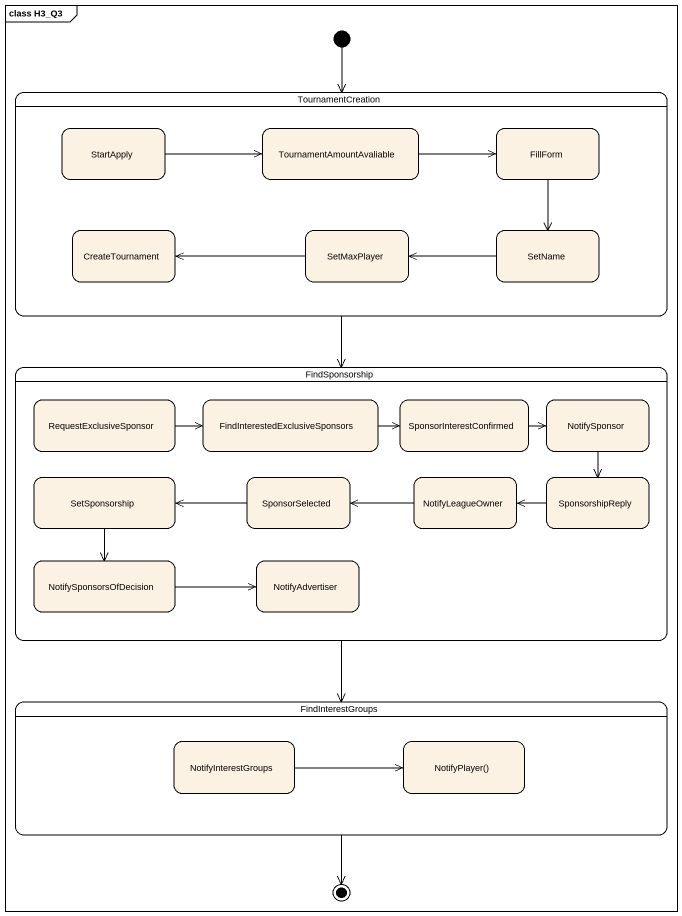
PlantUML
@startuml
mainframe class H3_Q3
hide empty description
state TournamentCreation {
  state StartApply
  state TournamentAmountAvaliable
  state FillForm
  state CreateTournament
  state SetMaxPlayer
  state SetName
}
state FindSponsorship {
  state RequestExclusiveSponsor
  state "FindInterestedExclusiveSponsors" as FindInterestedExclusiveSpons
  state SponsorInterestConfirmed
  state NotifySponsor
  state SetSponsorship
  state SponsorSelected
  state NotifyLeagueOwner
  state SponsorshipReply
  state NotifySponsorsOfDecision
  state NotifyAdvertiser
}
state FindInterestGroups {
  state NotifyInterestGroups
  state "NotifyPlayer()" as NotifyPlayer
}
[*] --> TournamentCreation
TournamentCreation --> FindSponsorship
StartApply -right-> TournamentAmountAvaliable
TournamentAmountAvaliable -right-> FillForm
FillForm --> SetName
SetMaxPlayer -left-> CreateTournament
SetName -left-> SetMaxPlayer
FindSponsorship --> FindInterestGroups
RequestExclusiveSponsor -right-> FindInterestedExclusiveSpons
FindInterestedExclusiveSpons -right-> SponsorInterestConfirmed
SponsorInterestConfirmed -right-> NotifySponsor
NotifySponsor --> SponsorshipReply
SetSponsorship --> NotifySponsorsOfDecision
SponsorSelected -left-> SetSponsorship
NotifyLeagueOwner -left-> SponsorSelected
SponsorshipReply -left-> NotifyLeagueOwner
NotifySponsorsOfDecision -right-> NotifyAdvertiser
NotifyInterestGroups -right-> NotifyPlayer
FindInterestGroups --> [*]
@enduml
